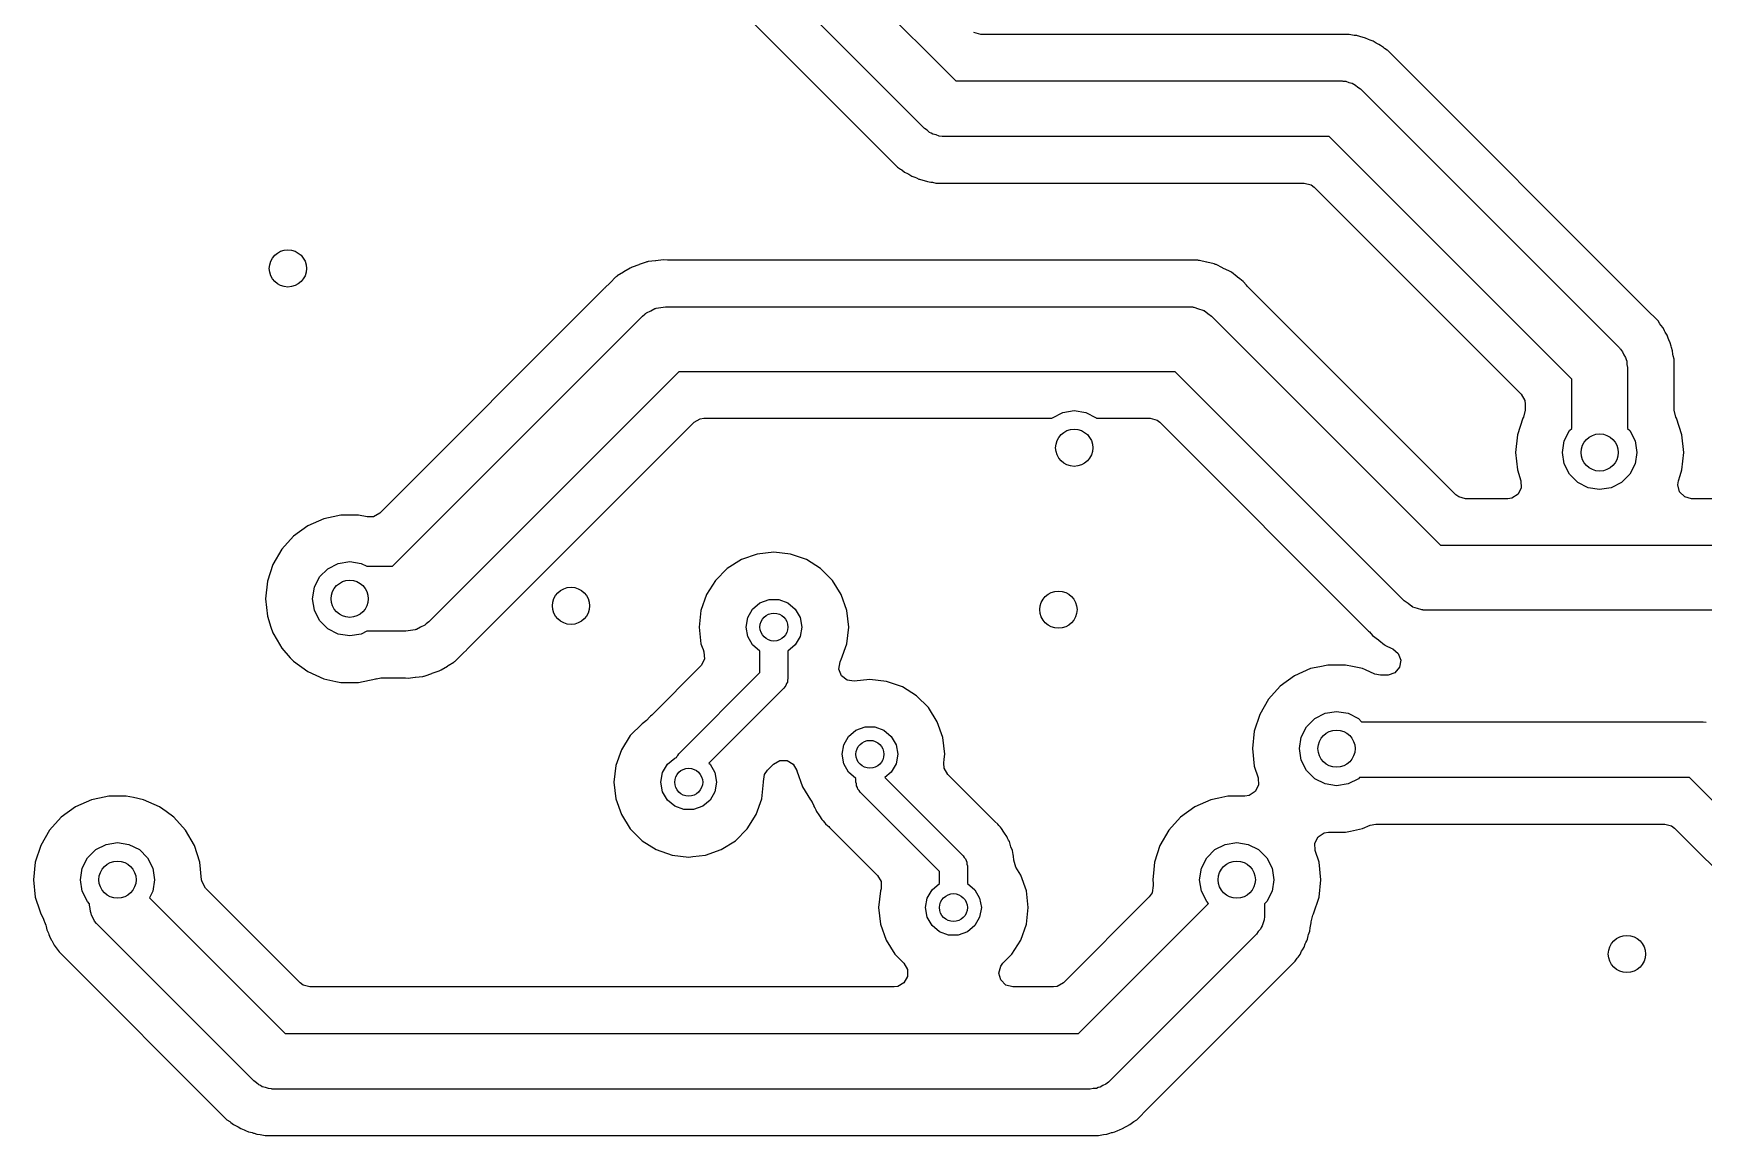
# Model space of a CAD drawing. Extents: x 44 to 146, y -87 to -25.
# Drawn here: x 88.34 to 106.33, y -64.55 to -52.69 of the extents above; entities that cross this region are included whole.
import ezdxf

# ---------------------------------------------------------------- set-up
doc = ezdxf.new("R2010")
doc.units = 0
doc.layers.add('BLACK', color=7, linetype='CONTINUOUS')

msp = doc.modelspace()

# ---------------------------------------------------------------- linework, layer by layer
at = {"layer": 'BLACK', "linetype": 'CONTINUOUS'}
for p, q in [((96.675, -51.600736), (98.274264, -53.2)), ((97.937868, -53.712132), (96.162868, -51.937132)), ((95.777174, -52.259252), (97.520184, -54.002262)), ((98.543296, -52.6995), (98.468796, -52.679538)), ((102.465354, -52.6995), (98.543296, -52.6995)), ((102.510594, -52.6995), (102.465354, -52.6995)), ((102.510601, -52.6995), (102.510594, -52.6995)), ((102.546547, -52.707704), (102.510601, -52.6995)), ((102.56301, -52.710502), (102.546547, -52.707704)), ((102.592415, -52.713816), (102.56301, -52.710502)), ((102.599655, -52.714632), (102.592415, -52.713816)), ((102.612567, -52.71915), (102.599655, -52.714632)), ((102.634454, -52.726808), (102.612567, -52.71915)), ((102.650502, -52.731431), (102.634454, -52.726808)), ((102.686458, -52.739638), (102.650502, -52.731431)), ((102.719684, -52.755639), (102.686458, -52.739638)), ((102.735112, -52.76203), (102.719684, -52.755639)), ((102.769922, -52.774211), (102.735112, -52.76203)), ((102.769925, -52.774213), (102.769922, -52.774211)), ((102.801139, -52.793826), (102.769925, -52.774213)), ((102.81576, -52.801907), (102.801139, -52.793826)), ((102.828834, -52.808203), (102.81576, -52.801907)), ((102.848987, -52.817909), (102.828834, -52.808203)), ((102.848988, -52.81791), (102.848987, -52.817909)), ((102.848992, -52.817912), (102.848988, -52.81791)), ((102.877813, -52.840896), (102.848992, -52.817912)), ((102.891438, -52.850564), (102.877813, -52.840896)), ((102.92055, -52.868857), (102.891438, -52.850564)), ((102.922662, -52.870184), (102.92055, -52.868857)), ((102.954652, -52.902174), (102.922662, -52.870184)), ((105.709059, -55.656582), (102.954652, -52.902174)), ((98.274264, -53.2), (102.4204, -53.2)), ((102.4204, -53.2), (102.430103, -53.200899)), ((102.430103, -53.200899), (102.434255, -53.20032)), ((102.434255, -53.20032), (102.441017, -53.20191)), ((102.441017, -53.20191), (102.475525, -53.205108)), ((102.475525, -53.205108), (102.507841, -53.217627)), ((102.507841, -53.217627), (102.541577, -53.225562)), ((102.541577, -53.225562), (102.558829, -53.23738)), ((102.558829, -53.23738), (102.57833, -53.244935)), ((102.57833, -53.244935), (102.60394, -53.268282)), ((102.60394, -53.268282), (102.632532, -53.287868)), ((102.632532, -53.287868), (105.418932, -56.074268)), ((97.966459, -53.731717), (97.937868, -53.712132)), ((97.99207, -53.755065), (97.966459, -53.731717)), ((98.01157, -53.762619), (97.99207, -53.755065)), ((98.028823, -53.774438), (98.01157, -53.762619)), ((98.062558, -53.782372), (98.028823, -53.774438)), ((98.094875, -53.794892), (98.062558, -53.782372)), ((98.129382, -53.798089), (98.094875, -53.794892)), ((98.136145, -53.79968), (98.129382, -53.798089)), ((98.140296, -53.7991), (98.136145, -53.79968)), ((98.15, -53.8), (98.140296, -53.7991)), ((102.296136, -53.8), (98.15, -53.8)), ((104.9068, -56.410664), (102.296136, -53.8)), ((97.520184, -54.002262), (97.647738, -54.129816)), ((97.647738, -54.129816), (97.678967, -54.149438)), ((97.678967, -54.149438), (97.69257, -54.159089)), ((97.69257, -54.159089), (97.721413, -54.182091)), ((97.721413, -54.182091), (97.721416, -54.182093)), ((97.721416, -54.182093), (97.754627, -54.198086)), ((97.754627, -54.198086), (97.769253, -54.206169)), ((97.769253, -54.206169), (97.800478, -54.225789)), ((97.800478, -54.225789), (97.835284, -54.237969)), ((97.835284, -54.237969), (97.85072, -54.244363)), ((97.85072, -54.244363), (97.877634, -54.257324)), ((97.877634, -54.257324), (97.883939, -54.26036)), ((97.883939, -54.26036), (97.919899, -54.268567)), ((97.919899, -54.268567), (97.935938, -54.273188)), ((97.935938, -54.273188), (97.970745, -54.285368)), ((97.970745, -54.285368), (98.007389, -54.289496)), ((98.007389, -54.289496), (98.023851, -54.292293)), ((98.023851, -54.292293), (98.059806, -54.3005)), ((98.059806, -54.3005), (98.105046, -54.3005)), ((98.105046, -54.3005), (102.027104, -54.3005)), ((102.027104, -54.3005), (102.101604, -54.320462)), ((102.101604, -54.320462), (102.132463, -54.344141)), ((102.132463, -54.344141), (104.362659, -56.574336)), ((94.864001, -55.179943), (94.789187, -55.205152)), ((94.867801, -55.178605), (94.864001, -55.179943)), ((94.941929, -55.151373), (94.867801, -55.178605)), ((94.949772, -55.149423), (94.941929, -55.151373)), ((94.956572, -55.147697), (94.949741, -55.149298)), ((94.949741, -55.149298), (94.949772, -55.149423)), ((94.9566, -55.147823), (94.956572, -55.147697)), ((94.964487, -55.146086), (94.9566, -55.147823)), ((94.96449, -55.146086), (94.964487, -55.146086)), ((94.964492, -55.146085), (94.96449, -55.146086)), ((94.964496, -55.146085), (94.964492, -55.146085)), ((95.043025, -55.137543), (94.964496, -55.146085)), ((95.047025, -55.137053), (95.043025, -55.137543)), ((95.12523, -55.126398), (95.047025, -55.137053)), ((95.172581, -55.130254), (95.12523, -55.126398)), ((95.176923, -55.130608), (95.172581, -55.130254)), ((95.189016, -55.1311), (95.176923, -55.130608)), ((100.686572, -55.1311), (95.189016, -55.1311)), ((100.704104, -55.129433), (100.686572, -55.1311)), ((100.704115, -55.129563), (100.704104, -55.129433)), ((100.712173, -55.128906), (100.704115, -55.129563)), ((100.7911, -55.131045), (100.712173, -55.128906)), ((100.795135, -55.1311), (100.7911, -55.131045)), ((100.874096, -55.1311), (100.795135, -55.1311)), ((100.874097, -55.1311), (100.874096, -55.1311)), ((100.882125, -55.131973), (100.874097, -55.1311)), ((100.882138, -55.131844), (100.882125, -55.131973)), ((100.889112, -55.132698), (100.882138, -55.131844)), ((100.889095, -55.132826), (100.889112, -55.132698)), ((100.897099, -55.133916), (100.889095, -55.132826)), ((100.973743, -55.152977), (100.897099, -55.133916)), ((100.977671, -55.153897), (100.973743, -55.152977)), ((101.054763, -55.170866), (100.977671, -55.153897)), ((101.062418, -55.173446), (101.054763, -55.170866)), ((101.062459, -55.173323), (101.062418, -55.173446)), ((101.069086, -55.175656), (101.062459, -55.173323)), ((101.069041, -55.175779), (101.069086, -55.175656)), ((101.076621, -55.178563), (101.069041, -55.175779)), ((101.147378, -55.213654), (101.076621, -55.178563)), ((94.553672, -55.37346), (94.496355, -55.427754)), ((94.55656, -55.370649), (94.553672, -55.37346)), ((94.612413, -55.314797), (94.55656, -55.370649)), ((94.618705, -55.30974), (94.612413, -55.314797)), ((94.624153, -55.305318), (94.618625, -55.30964)), ((94.618625, -55.30964), (94.618705, -55.30974)), ((94.624231, -55.30542), (94.624153, -55.305318)), ((94.630662, -55.300531), (94.624231, -55.30542)), ((94.698321, -55.259821), (94.630662, -55.300531)), ((94.701748, -55.257695), (94.698321, -55.259821)), ((94.768281, -55.215168), (94.701748, -55.257695)), ((94.775522, -55.211577), (94.768281, -55.215168)), ((94.781798, -55.208428), (94.775465, -55.211463)), ((94.775465, -55.211463), (94.775522, -55.211577)), ((94.781853, -55.208546), (94.781798, -55.208428)), ((94.789187, -55.205152), (94.781853, -55.208546)), ((101.151014, -55.215396), (101.147378, -55.213654)), ((101.22266, -55.248543), (101.151014, -55.215396)), ((101.229585, -55.25271), (101.22266, -55.248543)), ((101.229652, -55.252598), (101.229585, -55.25271)), ((101.235613, -55.256295), (101.229652, -55.252598)), ((101.235544, -55.256405), (101.235613, -55.256295)), ((101.24235, -55.260755), (101.235544, -55.256405)), ((101.242353, -55.260757), (101.24235, -55.260755)), ((101.242354, -55.260758), (101.242353, -55.260757)), ((101.303976, -55.310291), (101.242354, -55.260758)), ((101.307074, -55.312712), (101.303976, -55.310291)), ((101.331846, -55.331544), (101.307074, -55.312712)), ((101.369932, -55.360495), (101.331846, -55.331544)), ((101.369934, -55.360498), (101.369932, -55.360495)), ((101.369937, -55.3605), (101.369934, -55.360498)), ((101.403519, -55.400036), (101.369937, -55.3605)), ((94.479815, -55.447394), (92.072947, -57.854262)), ((94.491033, -55.43382), (94.479815, -55.447394)), ((94.491132, -55.433904), (94.491033, -55.43382)), ((94.496355, -55.427754), (94.491132, -55.433904)), ((101.411711, -55.408922), (101.403519, -55.400036)), ((102.538781, -56.535993), (101.411711, -55.408922)), ((92.209426, -58.4256), (94.900913, -55.734112)), ((94.900913, -55.734112), (94.928518, -55.710732)), ((94.928518, -55.710732), (94.933426, -55.705401)), ((94.933426, -55.705401), (94.937268, -55.703321)), ((94.937268, -55.703321), (94.945024, -55.696753)), ((94.945024, -55.696753), (94.990364, -55.674587)), ((94.990364, -55.674587), (95.034755, -55.650564)), ((95.034755, -55.650564), (95.041965, -55.64936)), ((95.041965, -55.64936), (95.048533, -55.64615)), ((95.048533, -55.64615), (95.098621, -55.639906)), ((95.098621, -55.639906), (95.1484, -55.6316)), ((95.1484, -55.6316), (100.7816, -55.6316)), ((100.7816, -55.6316), (100.81765, -55.634587)), ((100.81765, -55.634587), (100.824893, -55.634288)), ((100.824893, -55.634288), (100.82908, -55.635534)), ((100.82908, -55.635534), (100.839208, -55.636374)), ((100.839208, -55.636374), (100.886939, -55.65276)), ((100.886939, -55.65276), (100.935319, -55.667163)), ((100.935319, -55.667163), (100.941267, -55.67141)), ((100.941267, -55.67141), (100.948182, -55.673784)), ((100.948182, -55.673784), (100.98802, -55.704791)), ((100.98802, -55.704791), (101.029087, -55.734113)), ((101.029087, -55.734113), (103.494974, -58.2)), ((105.709062, -55.656584), (105.709059, -55.656582)), ((105.836616, -55.784138), (105.709062, -55.656584)), ((105.856234, -55.81536), (105.836616, -55.784138)), ((105.865903, -55.828987), (105.856234, -55.81536)), ((105.888893, -55.857815), (105.865903, -55.828987)), ((105.904888, -55.89103), (105.888893, -55.857815)), ((105.912971, -55.905656), (105.904888, -55.89103)), ((105.932589, -55.936878), (105.912971, -55.905656)), ((105.418932, -56.074268), (105.425156, -56.081764)), ((105.425156, -56.081764), (105.428503, -56.084291)), ((105.428503, -56.084291), (105.43216, -56.090197)), ((105.43216, -56.090197), (105.4543, -56.116859)), ((105.944768, -55.971685), (105.932589, -55.936878)), ((105.951159, -55.98711), (105.944768, -55.971685)), ((105.967158, -56.020333), (105.951159, -55.98711)), ((105.96716, -56.020339), (105.967157, -56.020333)), ((105.967157, -56.020333), (105.967158, -56.020333)), ((105.975367, -56.056299), (105.96716, -56.020339)), ((105.979988, -56.072336), (105.975367, -56.056299)), ((105.992168, -56.107145), (105.979988, -56.072336)), ((105.4543, -56.116859), (105.468299, -56.148565)), ((105.468299, -56.148565), (105.486542, -56.178028)), ((105.486542, -56.178028), (105.490384, -56.198582)), ((105.490384, -56.198582), (105.498832, -56.217715)), ((105.498832, -56.217715), (105.500432, -56.252335)), ((105.500432, -56.252335), (105.5068, -56.2864)), ((105.996296, -56.143785), (105.992168, -56.107145)), ((105.999093, -56.160251), (105.996296, -56.143785)), ((106.0073, -56.196206), (105.999093, -56.160251)), ((106.0073, -56.196209), (106.0073, -56.196206)), ((106.0073, -56.746382), (106.0073, -56.196209)), ((95.293375, -56.3316), (92.601887, -59.023087)), ((100.636626, -56.3316), (95.293375, -56.3316)), ((103.102513, -58.797487), (100.636626, -56.3316)), ((104.9068, -56.942079), (104.9068, -56.410664)), ((105.5068, -56.2864), (105.5068, -56.942079)), ((103.658647, -57.655859), (102.538781, -56.535993)), ((104.362659, -56.574336), (104.401223, -56.641131)), ((99.314886, -56.826393), (99.426393, -56.769577)), ((99.426393, -56.769577), (99.55, -56.75)), ((99.55, -56.75), (99.673607, -56.769577)), ((99.673607, -56.769577), (99.785114, -56.826393)), ((104.4063, -56.746382), (104.386339, -56.820879)), ((104.401223, -56.641131), (104.4063, -56.679695)), ((104.4063, -56.679695), (104.4063, -56.746382)), ((106.027261, -56.820879), (106.0073, -56.746382)), ((93.022987, -59.309799), (95.457047, -56.875741)), ((95.457047, -56.875741), (95.523842, -56.837177)), ((95.523842, -56.837177), (95.562406, -56.8321)), ((95.562406, -56.8321), (99.309179, -56.8321)), ((99.309179, -56.8321), (99.314886, -56.826393)), ((99.785114, -56.826393), (99.790821, -56.8321)), ((99.790821, -56.8321), (100.367593, -56.8321)), ((100.367593, -56.8321), (100.442093, -56.852062)), ((100.442093, -56.852062), (100.472952, -56.875741)), ((100.472952, -56.875741), (102.719882, -59.122671)), ((104.379619, -56.832521), (104.321125, -57.012545)), ((104.379625, -56.832507), (104.379619, -56.832521)), ((104.386339, -56.820879), (104.379625, -56.832507)), ((104.826377, -57.077193), (104.883193, -56.965686)), ((104.883193, -56.965686), (104.9068, -56.942079)), ((105.5068, -56.942079), (105.530407, -56.965686)), ((105.530407, -56.965686), (105.587223, -57.077193)), ((106.027476, -56.821252), (106.027261, -56.820879)), ((106.033979, -56.832516), (106.027476, -56.821252)), ((106.092474, -57.012544), (106.033979, -56.832516)), ((104.321125, -57.012545), (104.30134, -57.2008)), ((104.8068, -57.2008), (104.826377, -57.077193)), ((105.587223, -57.077193), (105.6068, -57.2008)), ((106.11226, -57.2008), (106.092474, -57.012544)), ((104.30134, -57.2008), (104.321125, -57.389054)), ((104.826377, -57.324407), (104.8068, -57.2008)), ((104.883193, -57.435914), (104.826377, -57.324407)), ((105.587223, -57.324407), (105.530407, -57.435914)), ((105.6068, -57.2008), (105.587223, -57.324407)), ((106.092474, -57.389056), (106.11226, -57.2008)), ((104.321125, -57.389054), (104.358622, -57.504456)), ((104.358622, -57.504456), (104.362659, -57.581479)), ((104.971686, -57.524407), (104.883193, -57.435914)), ((105.083193, -57.581223), (104.971686, -57.524407)), ((105.441914, -57.524407), (105.330407, -57.581223)), ((105.530407, -57.435914), (105.441914, -57.524407)), ((106.047685, -57.5505), (106.054978, -57.504456)), ((106.054978, -57.504456), (106.073463, -57.447565)), ((106.073463, -57.447565), (106.092474, -57.389056)), ((103.689506, -57.679538), (103.658647, -57.655859)), ((103.764006, -57.6995), (103.689506, -57.679538)), ((104.216915, -57.6995), (103.764006, -57.6995)), ((104.262959, -57.692207), (104.216915, -57.6995)), ((104.327644, -57.6502), (104.262959, -57.692207)), ((104.362659, -57.581479), (104.327644, -57.6502)), ((105.2068, -57.6008), (105.083193, -57.581223)), ((105.330407, -57.581223), (105.2068, -57.6008)), ((106.067647, -57.625), (106.047685, -57.5505)), ((106.122185, -57.679538), (106.067647, -57.625)), ((106.196685, -57.6995), (106.122185, -57.679538)), ((106.485993, -57.6995), (106.196685, -57.6995)), ((91.571959, -57.892826), (91.470197, -57.914456)), ((91.655352, -57.8751), (91.571959, -57.892826)), ((91.655354, -57.8751), (91.655352, -57.8751)), ((91.844646, -57.8751), (91.655354, -57.8751)), ((91.844647, -57.8751), (91.844646, -57.8751)), ((91.936609, -57.894647), (91.844647, -57.8751)), ((92.006152, -57.892826), (91.936609, -57.894647)), ((92.072947, -57.854262), (92.006152, -57.892826)), ((91.297272, -57.991447), (91.144127, -58.102713)), ((91.470194, -57.914457), (91.297272, -57.991447)), ((91.470195, -57.914456), (91.470194, -57.914457)), ((91.470197, -57.914456), (91.470195, -57.914456)), ((91.017469, -58.243379), (90.922822, -58.407314)), ((91.144127, -58.102713), (91.017469, -58.243379)), ((103.494974, -58.2), (106.716685, -58.2)), ((90.922819, -58.407321), (90.864325, -58.587345)), ((90.922822, -58.407314), (90.922819, -58.407321)), ((91.514886, -58.451993), (91.626393, -58.395177)), ((91.626393, -58.395177), (91.75, -58.3756)), ((91.75, -58.3756), (91.873607, -58.395177)), ((91.873607, -58.395177), (91.933315, -58.4256)), ((91.933315, -58.4256), (92.209426, -58.4256)), ((95.967277, -58.354611), (95.814538, -58.450584)), ((96.137547, -58.295031), (95.967277, -58.354611)), ((96.316799, -58.274835), (96.137547, -58.295031)), ((96.316801, -58.274835), (96.316799, -58.274835)), ((96.496053, -58.295031), (96.316801, -58.274835)), ((96.496054, -58.295031), (96.496053, -58.295031)), ((96.496055, -58.295032), (96.496054, -58.295031)), ((96.666322, -58.354611), (96.496055, -58.295032)), ((96.819062, -58.450584), (96.666322, -58.354611)), ((90.864325, -58.587345), (90.84454, -58.7756)), ((91.369577, -58.651993), (91.426393, -58.540486)), ((91.426393, -58.540486), (91.514886, -58.451993)), ((95.686984, -58.578138), (95.591011, -58.730877)), ((95.814538, -58.450584), (95.686984, -58.578138)), ((96.946616, -58.578138), (96.819062, -58.450584)), ((97.042589, -58.730878), (96.946616, -58.578138)), ((90.84454, -58.7756), (90.864325, -58.963854)), ((91.35, -58.7756), (91.369577, -58.651993)), ((91.369577, -58.899207), (91.35, -58.7756)), ((95.591011, -58.730877), (95.531431, -58.901147)), ((96.1668, -58.820592), (96.264706, -58.784958)), ((96.264706, -58.784958), (96.368894, -58.784958)), ((96.368894, -58.784958), (96.4668, -58.820592)), ((97.102168, -58.901145), (97.042589, -58.730878)), ((103.143579, -58.826808), (103.102513, -58.797487)), ((90.864325, -58.963854), (90.902193, -59.080398)), ((91.426393, -59.010714), (91.369577, -58.899207)), ((95.531431, -58.901147), (95.511235, -59.080398)), ((96.0168, -59.0804), (96.034892, -58.977794)), ((96.034892, -58.977794), (96.086987, -58.887564)), ((96.086987, -58.887564), (96.1668, -58.820592)), ((96.4668, -58.820592), (96.546613, -58.887564)), ((96.546613, -58.887564), (96.598708, -58.977794)), ((96.598708, -58.977794), (96.6168, -59.0804)), ((97.122365, -59.0804), (97.102168, -58.901145)), ((103.183418, -58.857816), (103.143579, -58.826808)), ((103.190332, -58.860189), (103.183418, -58.857816)), ((103.196281, -58.864437), (103.190332, -58.860189)), ((103.24466, -58.878839), (103.196281, -58.864437)), ((103.292392, -58.895226), (103.24466, -58.878839)), ((103.302519, -58.896065), (103.292392, -58.895226)), ((103.306707, -58.897312), (103.302519, -58.896065)), ((103.313949, -58.897012), (103.306707, -58.897312)), ((103.35, -58.9), (103.313949, -58.897012)), ((106.716685, -58.9), (103.35, -58.9)), ((90.902193, -59.080398), (90.922821, -59.143884)), ((90.922821, -59.143884), (90.967556, -59.221367)), ((91.514886, -59.099207), (91.426393, -59.010714)), ((91.626393, -59.156023), (91.514886, -59.099207)), ((91.75, -59.1756), (91.626393, -59.156023)), ((91.873607, -59.156023), (91.75, -59.1756)), ((91.933315, -59.1256), (91.873607, -59.156023)), ((92.3544, -59.1256), (91.933315, -59.1256)), ((92.404177, -59.117293), (92.3544, -59.1256)), ((92.454268, -59.11105), (92.404177, -59.117293)), ((92.460836, -59.107838), (92.454268, -59.11105)), ((92.468045, -59.106636), (92.460836, -59.107838)), ((92.512426, -59.082617), (92.468045, -59.106636)), ((92.557777, -59.060447), (92.512426, -59.082617)), ((92.565533, -59.053877), (92.557777, -59.060447)), ((92.569374, -59.051799), (92.565533, -59.053877)), ((92.574281, -59.046468), (92.569374, -59.051799)), ((92.601887, -59.023087), (92.574281, -59.046468)), ((95.511235, -59.080398), (95.511235, -59.080401)), ((95.511235, -59.080401), (95.531431, -59.259653)), ((96.034892, -59.183006), (96.0168, -59.0804)), ((96.6168, -59.0804), (96.598708, -59.183006)), ((97.102168, -59.259655), (97.122365, -59.0804)), ((102.719882, -59.122671), (102.728085, -59.131569)), ((102.728085, -59.131569), (102.761662, -59.171099)), ((90.967556, -59.221367), (91.017469, -59.30782)), ((91.017469, -59.30782), (91.110502, -59.411142)), ((92.976692, -59.357628), (93.006441, -59.329449)), ((93.006441, -59.329449), (93.006447, -59.329439)), ((93.006447, -59.329439), (93.011672, -59.323289)), ((93.011672, -59.323289), (93.011772, -59.323374)), ((93.011772, -59.323374), (93.022987, -59.309799)), ((95.531431, -59.259653), (95.531432, -59.259657)), ((95.531432, -59.259657), (95.54457, -59.297202)), ((95.54457, -59.297202), (95.553698, -59.323289)), ((95.553698, -59.323289), (95.562453, -59.348307)), ((96.086987, -59.273236), (96.034892, -59.183006)), ((96.1668, -59.340208), (96.086987, -59.273236)), ((96.546613, -59.273236), (96.4668, -59.340208)), ((96.598708, -59.183006), (96.546613, -59.273236)), ((97.042589, -59.429922), (97.102168, -59.259655)), ((102.761662, -59.171099), (102.824518, -59.218881)), ((102.824518, -59.218881), (102.827648, -59.221328)), ((102.827648, -59.221328), (102.889246, -59.270842)), ((102.889246, -59.270842), (102.88925, -59.270844)), ((102.88925, -59.270844), (102.896058, -59.275196)), ((102.896058, -59.275196), (102.895988, -59.275304)), ((102.895988, -59.275304), (102.90195, -59.279002)), ((102.90195, -59.279002), (102.902017, -59.278891)), ((102.902017, -59.278891), (102.908933, -59.283052)), ((102.908933, -59.283052), (102.908936, -59.283054)), ((102.908936, -59.283054), (102.962467, -59.30782)), ((102.962467, -59.30782), (102.978572, -59.315271)), ((102.978572, -59.315271), (103.037805, -59.36467)), ((91.110502, -59.411142), (91.144129, -59.448488)), ((91.144129, -59.448488), (91.29727, -59.559751)), ((92.734516, -59.542032), (92.801064, -59.499494)), ((92.801064, -59.499494), (92.804478, -59.497377)), ((92.804478, -59.497377), (92.808913, -59.494709)), ((92.808913, -59.494709), (92.872136, -59.45667)), ((92.872136, -59.45667), (92.87214, -59.456665)), ((92.87214, -59.456665), (92.878568, -59.45178)), ((92.878568, -59.45178), (92.878648, -59.451885)), ((92.878648, -59.451885), (92.884171, -59.447567)), ((92.884089, -59.447465), (92.890383, -59.442405)), ((92.884171, -59.447567), (92.884089, -59.447465)), ((92.890383, -59.442405), (92.890386, -59.442401)), ((92.890386, -59.442401), (92.890389, -59.4424)), ((92.890389, -59.4424), (92.946253, -59.386535)), ((92.946253, -59.386535), (92.94911, -59.383755)), ((92.94911, -59.383755), (92.976692, -59.357628)), ((95.527174, -59.502878), (95.002434, -60.027618)), ((95.534753, -59.494709), (95.527174, -59.502878)), ((95.568217, -59.425219), (95.534753, -59.494709)), ((95.562453, -59.348307), (95.568217, -59.425219)), ((96.1668, -59.571068), (96.1668, -59.340208)), ((96.4668, -59.340208), (96.4668, -59.6332)), ((97.01682, -59.532031), (97.028315, -59.455764)), ((97.028315, -59.455764), (97.038722, -59.436075)), ((97.038722, -59.436075), (97.042589, -59.429922)), ((102.194954, -59.506601), (102.094246, -59.528007)), ((102.279401, -59.488651), (102.194954, -59.506601)), ((102.279403, -59.488651), (102.279401, -59.488651)), ((102.468695, -59.488651), (102.279403, -59.488651)), ((102.468697, -59.488651), (102.468695, -59.488651)), ((102.547409, -59.505382), (102.468697, -59.488651)), ((102.653852, -59.528007), (102.547409, -59.505382)), ((103.051238, -59.513063), (103.001839, -59.572296)), ((103.037805, -59.36467), (103.064402, -59.437067)), ((103.064402, -59.437067), (103.051238, -59.513063)), ((91.29727, -59.559751), (91.470197, -59.636744)), ((91.470197, -59.636744), (91.601401, -59.664632)), ((91.601401, -59.664632), (91.655352, -59.6761)), ((91.655352, -59.6761), (91.655354, -59.6761)), ((91.655354, -59.6761), (91.844648, -59.6761)), ((91.844648, -59.6761), (92.0298, -59.636745)), ((92.0298, -59.636745), (92.03723, -59.634331)), ((92.03723, -59.634331), (92.037839, -59.636205)), ((92.037839, -59.636205), (92.085382, -59.6261)), ((92.085382, -59.6261), (92.313784, -59.6261)), ((92.313784, -59.6261), (92.325876, -59.626591)), ((92.325876, -59.626591), (92.349636, -59.628526)), ((92.349636, -59.628526), (92.377566, -59.630801)), ((92.377566, -59.630801), (92.377566, -59.6308)), ((92.377566, -59.6308), (92.377567, -59.630801)), ((92.377567, -59.630801), (92.455809, -59.62014)), ((92.455809, -59.62014), (92.459781, -59.619653)), ((92.459781, -59.619653), (92.53831, -59.611114)), ((92.53831, -59.611114), (92.538314, -59.611112)), ((92.538314, -59.611112), (92.546205, -59.609376)), ((92.546205, -59.609376), (92.546233, -59.609504)), ((92.546233, -59.609504), (92.553058, -59.607904)), ((92.553027, -59.607777), (92.560864, -59.605828)), ((92.553058, -59.607904), (92.553027, -59.607777)), ((92.560864, -59.605828), (92.560865, -59.605827)), ((92.560865, -59.605827), (92.560868, -59.605827)), ((92.560868, -59.605827), (92.635031, -59.57858)), ((92.635031, -59.57858), (92.638742, -59.577273)), ((92.638742, -59.577273), (92.713621, -59.552044)), ((92.713621, -59.552044), (92.713625, -59.552041)), ((92.713625, -59.552041), (92.713629, -59.55204)), ((92.713629, -59.55204), (92.720958, -59.54865)), ((92.720958, -59.54865), (92.721013, -59.548769)), ((92.721013, -59.548769), (92.727337, -59.545739)), ((92.727279, -59.545621), (92.734508, -59.542034)), ((92.727337, -59.545739), (92.727279, -59.545621)), ((92.734508, -59.542034), (92.734516, -59.542032)), ((95.293934, -60.443934), (96.1668, -59.571068)), ((96.451815, -59.689125), (96.446704, -59.7082)), ((96.461689, -59.672023), (96.451815, -59.689125)), ((96.4668, -59.6332), (96.461689, -59.652274)), ((96.461689, -59.652274), (96.461689, -59.672023)), ((97.044998, -59.603828), (97.01682, -59.532031)), ((97.105298, -59.651917), (97.044998, -59.603828)), ((97.181565, -59.663412), (97.105298, -59.651917)), ((97.349998, -59.644435), (97.181565, -59.663412)), ((97.350001, -59.644435), (97.349998, -59.644435)), ((97.529253, -59.664631), (97.350001, -59.644435)), ((97.529254, -59.664631), (97.529253, -59.664631)), ((97.529255, -59.664632), (97.529254, -59.664631)), ((97.699522, -59.724211), (97.529255, -59.664632)), ((101.921321, -59.604998), (101.768176, -59.716264)), ((102.094243, -59.528008), (101.921321, -59.604998)), ((102.094244, -59.528007), (102.094243, -59.528008)), ((102.094246, -59.528007), (102.094244, -59.528007)), ((102.685352, -59.542032), (102.653852, -59.528007)), ((102.785493, -59.586618), (102.685352, -59.542032)), ((102.846097, -59.5995), (102.785493, -59.586618)), ((102.916009, -59.5995), (102.846097, -59.5995)), ((102.929442, -59.598893), (102.916009, -59.5995)), ((103.001839, -59.572296), (102.929442, -59.598893)), ((96.422866, -59.739266), (95.616303, -60.545828)), ((96.432739, -59.722164), (96.422866, -59.739266)), ((96.446704, -59.7082), (96.432739, -59.722164)), ((97.852262, -59.820184), (97.699522, -59.724211)), ((97.979816, -59.947738), (97.852262, -59.820184)), ((101.641518, -59.85693), (101.546871, -60.020865)), ((101.768176, -59.716264), (101.641518, -59.85693)), ((94.982058, -60.044799), (94.943856, -60.085479)), ((94.989282, -60.038823), (94.982058, -60.044799)), ((95.002434, -60.027618), (94.98895, -60.038422)), ((94.98895, -60.038422), (94.989282, -60.038823)), ((98.075789, -60.100478), (97.979816, -59.947738)), ((101.546868, -60.020872), (101.488374, -60.200896)), ((101.546871, -60.020865), (101.546868, -60.020872)), ((102.138935, -60.065544), (102.250442, -60.008728)), ((102.250442, -60.008728), (102.374049, -59.989151)), ((102.374049, -59.989151), (102.497656, -60.008728)), ((102.497656, -60.008728), (102.609163, -60.065544)), ((94.897738, -60.120184), (94.770184, -60.247737)), ((94.897746, -60.120178), (94.897738, -60.120184)), ((94.914522, -60.109636), (94.897746, -60.120178)), ((94.943856, -60.085479), (94.914522, -60.109636)), ((97.120187, -60.257164), (97.2, -60.190192)), ((97.2, -60.190192), (97.297906, -60.154558)), ((97.297906, -60.154558), (97.402094, -60.154558)), ((97.402094, -60.154558), (97.5, -60.190192)), ((97.5, -60.190192), (97.579813, -60.257164)), ((98.135368, -60.270745), (98.075789, -60.100478)), ((101.488374, -60.200896), (101.468589, -60.389151)), ((101.993626, -60.265544), (102.050442, -60.154037)), ((102.050442, -60.154037), (102.138935, -60.065544)), ((102.609163, -60.065544), (102.643619, -60.1)), ((102.643619, -60.1), (106.3, -60.1)), ((106.3, -60.1), (106.309703, -60.100899)), ((106.309703, -60.100899), (106.313855, -60.10032)), ((106.313855, -60.10032), (106.320617, -60.10191)), ((106.320617, -60.10191), (106.355125, -60.105108)), ((94.674211, -60.400477), (94.614631, -60.570747)), ((94.770184, -60.247738), (94.674211, -60.400477)), ((94.770184, -60.247737), (94.770184, -60.247738)), ((97.05, -60.45), (97.068092, -60.347394)), ((97.068092, -60.347394), (97.120187, -60.257164)), ((97.579813, -60.257164), (97.631908, -60.347394)), ((97.631908, -60.347394), (97.65, -60.45)), ((98.155565, -60.45), (98.135368, -60.270745)), ((101.468589, -60.389151), (101.488374, -60.577405)), ((101.974049, -60.389151), (101.993626, -60.265544)), ((101.993626, -60.512758), (101.974049, -60.389151)), ((94.614631, -60.570747), (94.594435, -60.749998)), ((95.118092, -60.647394), (95.170187, -60.557164)), ((95.170187, -60.557164), (95.25, -60.490192)), ((95.25, -60.490192), (95.267757, -60.483729)), ((95.267757, -60.483729), (95.270096, -60.475)), ((95.270096, -60.475), (95.28406, -60.461035)), ((95.28406, -60.461035), (95.293934, -60.443934)), ((95.616303, -60.545828), (95.629813, -60.557164)), ((95.629813, -60.557164), (95.681908, -60.647394)), ((96.247629, -60.622315), (96.313803, -60.556141)), ((96.313803, -60.556141), (96.380596, -60.517579)), ((96.380596, -60.517579), (96.457724, -60.517579)), ((96.457724, -60.517579), (96.524519, -60.556143)), ((96.524519, -60.556143), (96.563083, -60.622938)), ((97.068092, -60.552606), (97.05, -60.45)), ((97.120187, -60.642836), (97.068092, -60.552606)), ((97.631908, -60.552606), (97.579813, -60.642836)), ((97.65, -60.45), (97.631908, -60.552606)), ((98.144802, -60.545517), (98.149661, -60.5024)), ((98.148942, -60.600765), (98.144802, -60.545517)), ((98.149661, -60.5024), (98.155565, -60.45)), ((101.488374, -60.577405), (101.529656, -60.704456)), ((102.050442, -60.624265), (101.993626, -60.512758)), ((94.594435, -60.749998), (94.594435, -60.750001)), ((94.594435, -60.750001), (94.614631, -60.929252)), ((95.1, -60.75), (95.118092, -60.647394)), ((95.118092, -60.852606), (95.1, -60.75)), ((95.681908, -60.647394), (95.7, -60.75)), ((95.7, -60.75), (95.681908, -60.852606)), ((96.185368, -60.929255), (96.205565, -60.75)), ((96.204929, -60.744359), (96.21642, -60.668095)), ((96.205565, -60.75), (96.204929, -60.744359)), ((96.21642, -60.668095), (96.247629, -60.622315)), ((96.563083, -60.622938), (96.564422, -60.628335)), ((96.564422, -60.628335), (96.564631, -60.62925)), ((96.564631, -60.62925), (96.564632, -60.629255)), ((96.564632, -60.629255), (96.624211, -60.799522)), ((97.2, -60.709808), (97.120187, -60.642836)), ((97.2, -60.75), (97.2, -60.709808)), ((97.205111, -60.769074), (97.2, -60.75)), ((97.205111, -60.788823), (97.205111, -60.769074)), ((97.579813, -60.642836), (97.511929, -60.699797)), ((97.511929, -60.699797), (98.356066, -61.543934)), ((98.187506, -60.66756), (98.148942, -60.600765)), ((98.683317, -61.163371), (98.187506, -60.66756)), ((101.529656, -60.704456), (101.533693, -60.781479)), ((102.138935, -60.712758), (102.050442, -60.624265)), ((102.250442, -60.769574), (102.138935, -60.712758)), ((102.374049, -60.789151), (102.250442, -60.769574)), ((102.497656, -60.769574), (102.374049, -60.789151)), ((102.609163, -60.712758), (102.497656, -60.769574)), ((102.621921, -60.7), (102.609163, -60.712758)), ((106.175736, -60.7), (102.621921, -60.7)), ((108.2, -62.724264), (106.175736, -60.7)), ((88.970194, -60.938857), (88.797272, -61.015847)), ((88.970195, -60.938856), (88.970194, -60.938857)), ((88.970197, -60.938856), (88.970195, -60.938856)), ((89.055392, -60.920747), (88.970197, -60.938856)), ((89.155352, -60.8995), (89.055392, -60.920747)), ((89.155354, -60.8995), (89.155352, -60.8995)), ((89.344646, -60.8995), (89.155354, -60.8995)), ((89.344648, -60.8995), (89.344646, -60.8995)), ((89.42336, -60.916231), (89.344648, -60.8995)), ((89.529803, -60.938856), (89.42336, -60.916231)), ((89.529805, -60.938857), (89.529803, -60.938856)), ((89.702727, -61.015847), (89.529805, -60.938857)), ((94.614631, -60.929252), (94.614631, -60.929254)), ((94.614631, -60.929254), (94.614632, -60.929255)), ((94.614632, -60.929255), (94.674211, -61.099522)), ((95.170187, -60.942836), (95.118092, -60.852606)), ((95.25, -61.009808), (95.170187, -60.942836)), ((95.629813, -60.942836), (95.55, -61.009808)), ((95.681908, -60.852606), (95.629813, -60.942836)), ((96.125789, -61.099522), (96.185368, -60.929255)), ((96.624211, -60.799522), (96.71176, -60.938856)), ((96.71176, -60.938856), (96.724636, -60.959347)), ((97.214984, -60.805925), (97.205111, -60.788823)), ((97.220096, -60.825), (97.214984, -60.805925)), ((97.23406, -60.838964), (97.220096, -60.825)), ((97.243934, -60.856066), (97.23406, -60.838964)), ((98.1, -61.712132), (97.243934, -60.856066)), ((101.020194, -60.938857), (100.847272, -61.015847)), ((101.020195, -60.938856), (101.020194, -60.938857)), ((101.020197, -60.938856), (101.020195, -60.938856)), ((101.105392, -60.920747), (101.020197, -60.938856)), ((101.205352, -60.8995), (101.105392, -60.920747)), ((101.387949, -60.8995), (101.205352, -60.8995)), ((101.433993, -60.892207), (101.387949, -60.8995)), ((101.498678, -60.8502), (101.433993, -60.892207)), ((101.533693, -60.781479), (101.498678, -60.8502)), ((88.644127, -61.127113), (88.517469, -61.267779)), ((88.797272, -61.015847), (88.644127, -61.127113)), ((89.702729, -61.015848), (89.702727, -61.015847)), ((89.70273, -61.015849), (89.702729, -61.015848)), ((89.772446, -61.066501), (89.70273, -61.015849)), ((89.855872, -61.127113), (89.772446, -61.066501)), ((89.98253, -61.267779), (89.855872, -61.127113)), ((94.674211, -61.099522), (94.770184, -61.252262)), ((95.347906, -61.045442), (95.25, -61.009808)), ((95.452094, -61.045442), (95.347906, -61.045442)), ((95.55, -61.009808), (95.452094, -61.045442)), ((96.029816, -61.252262), (96.125789, -61.099522)), ((96.724636, -60.959347), (96.723839, -60.959847)), ((96.723839, -60.959847), (96.745994, -61.002613)), ((96.745994, -61.002613), (96.748254, -61.010394)), ((96.748254, -61.010394), (96.748257, -61.0104)), ((96.748257, -61.0104), (96.758058, -61.026973)), ((96.758058, -61.026973), (96.768341, -61.047964)), ((96.768341, -61.047964), (96.775429, -61.065867)), ((96.775429, -61.065867), (96.775432, -61.065872)), ((96.775432, -61.065872), (96.801569, -61.101846)), ((96.801569, -61.101846), (96.809274, -61.113576)), ((96.809274, -61.113576), (96.831917, -61.151862)), ((100.694127, -61.127113), (100.567469, -61.267779)), ((100.847272, -61.015847), (100.694127, -61.127113)), ((88.517469, -61.267779), (88.422822, -61.431714)), ((89.982532, -61.267783), (89.98253, -61.267779)), ((89.982533, -61.267784), (89.982532, -61.267783)), ((90.077179, -61.431716), (89.982533, -61.267784)), ((94.770184, -61.252262), (94.897738, -61.379816)), ((95.902262, -61.379816), (96.029816, -61.252262)), ((96.831917, -61.151862), (96.831921, -61.151867)), ((96.831921, -61.151867), (96.845533, -61.165479)), ((96.845533, -61.165479), (96.860717, -61.183258)), ((96.860717, -61.183258), (96.872032, -61.198832)), ((96.872032, -61.198832), (96.872034, -61.198834)), ((96.872034, -61.198834), (96.872036, -61.198835)), ((96.872036, -61.198835), (96.872037, -61.198837)), ((96.872037, -61.198837), (96.898177, -61.220462)), ((96.898177, -61.220462), (96.906304, -61.227185)), ((96.906304, -61.227185), (96.916686, -61.236632)), ((96.916686, -61.236632), (97.433727, -61.753673)), ((98.693689, -61.172809), (98.683317, -61.163371)), ((98.727963, -61.201163), (98.693689, -61.172809)), ((98.727964, -61.201165), (98.727963, -61.201163)), ((98.739278, -61.216737), (98.727964, -61.201165)), ((98.75446, -61.234514), (98.739278, -61.216737)), ((98.768081, -61.248135), (98.75446, -61.234514)), ((98.768083, -61.248139), (98.768081, -61.248135)), ((98.768085, -61.248141), (98.768083, -61.248139)), ((98.790717, -61.28641), (98.768085, -61.248141)), ((98.798423, -61.298141), (98.790717, -61.28641)), ((98.824565, -61.334124), (98.798423, -61.298141)), ((100.567469, -61.267779), (100.472822, -61.431714)), ((102.175371, -61.338951), (102.240056, -61.296944)), ((102.240056, -61.296944), (102.2861, -61.289651)), ((102.2861, -61.289651), (102.468697, -61.289651)), ((102.468697, -61.289651), (102.523928, -61.27791)), ((102.523928, -61.27791), (102.653852, -61.250295)), ((102.653852, -61.250295), (102.736759, -61.213381)), ((102.736759, -61.213381), (102.797363, -61.2005)), ((102.797363, -61.2005), (105.906704, -61.2005)), ((105.906704, -61.2005), (105.981204, -61.220462)), ((105.981204, -61.220462), (106.012063, -61.244141)), ((106.012063, -61.244141), (107.655859, -62.887937)), ((88.422819, -61.431721), (88.364325, -61.611745)), ((88.422822, -61.431714), (88.422819, -61.431721)), ((88.926393, -61.564886), (89.014886, -61.476393)), ((89.014886, -61.476393), (89.126393, -61.419577)), ((89.126393, -61.419577), (89.25, -61.4)), ((89.25, -61.4), (89.373607, -61.419577)), ((89.373607, -61.419577), (89.485114, -61.476393)), ((89.485114, -61.476393), (89.573607, -61.564886)), ((90.135674, -61.611744), (90.077179, -61.431716)), ((94.897738, -61.379816), (95.050478, -61.475789)), ((95.050478, -61.475789), (95.220745, -61.535368)), ((95.579255, -61.535368), (95.749522, -61.475789)), ((95.749522, -61.475789), (95.902262, -61.379816)), ((98.82457, -61.334133), (98.824565, -61.334124)), ((98.831653, -61.352024), (98.82457, -61.334133)), ((98.841939, -61.373022), (98.831653, -61.352024)), ((98.851744, -61.389601), (98.841939, -61.373022)), ((98.864154, -61.432321), (98.851744, -61.389601)), ((98.868693, -61.445578), (98.864154, -61.432321)), ((98.885071, -61.486942), (98.868693, -61.445578)), ((98.887485, -61.506055), (98.885071, -61.486942)), ((100.472819, -61.431721), (100.414325, -61.611745)), ((100.472822, -61.431714), (100.472819, -61.431721)), ((100.976393, -61.564886), (101.064886, -61.476393)), ((101.064886, -61.476393), (101.176393, -61.419577)), ((101.176393, -61.419577), (101.3, -61.4)), ((101.3, -61.4), (101.423607, -61.419577)), ((101.423607, -61.419577), (101.535114, -61.476393)), ((101.535114, -61.476393), (101.623607, -61.564886)), ((102.140356, -61.407672), (102.175371, -61.338951)), ((102.144392, -61.484694), (102.140356, -61.407672)), ((102.185674, -61.611744), (102.144392, -61.484694)), ((88.364325, -61.611745), (88.34454, -61.8)), ((88.869577, -61.676393), (88.926393, -61.564886)), ((89.573607, -61.564886), (89.630423, -61.676393)), ((90.15546, -61.8), (90.135674, -61.611744)), ((95.220745, -61.535368), (95.310372, -61.545466)), ((95.310372, -61.545466), (95.399999, -61.555565)), ((95.399999, -61.555565), (95.4, -61.555565)), ((95.4, -61.555565), (95.400001, -61.555565)), ((95.400001, -61.555565), (95.444813, -61.550515)), ((95.444813, -61.550515), (95.579255, -61.535368)), ((98.356066, -61.543934), (98.365939, -61.561035)), ((98.365939, -61.561035), (98.379904, -61.575)), ((98.379904, -61.575), (98.385015, -61.594074)), ((98.385015, -61.594074), (98.394889, -61.611177)), ((98.394889, -61.611177), (98.394889, -61.630925)), ((98.394889, -61.630925), (98.4, -61.65)), ((98.4, -61.65), (98.4, -61.840192)), ((98.892224, -61.528936), (98.887485, -61.506055)), ((98.897597, -61.54743), (98.892224, -61.528936)), ((98.898934, -61.59001), (98.897597, -61.54743)), ((98.898958, -61.590681), (98.898934, -61.59001)), ((98.921691, -61.664382), (98.898958, -61.590681)), ((98.975789, -61.750478), (98.921691, -61.664382)), ((100.414325, -61.611745), (100.406174, -61.689303)), ((100.919577, -61.676393), (100.976393, -61.564886)), ((101.623607, -61.564886), (101.680423, -61.676393)), ((102.20546, -61.8), (102.185674, -61.611744)), ((88.34454, -61.8), (88.364325, -61.988254)), ((88.85, -61.8), (88.869577, -61.676393)), ((88.869577, -61.923607), (88.85, -61.8)), ((89.630423, -61.676393), (89.65, -61.8)), ((89.65, -61.8), (89.630423, -61.923607)), ((90.155459, -61.800004), (90.15546, -61.8)), ((90.155626, -61.801588), (90.155459, -61.800004)), ((90.159887, -61.824578), (90.155626, -61.801588)), ((90.198451, -61.891373), (90.159887, -61.824578)), ((97.433727, -61.753673), (97.472291, -61.820468)), ((97.472291, -61.820468), (97.472291, -61.897596)), ((98.020187, -61.907164), (98.1, -61.840192)), ((98.1, -61.840192), (98.1, -61.712132)), ((98.4, -61.840192), (98.479813, -61.907164)), ((99.035368, -61.920745), (98.975789, -61.750478)), ((100.406174, -61.689303), (100.39454, -61.8)), ((100.39454, -61.8), (100.398948, -61.841948)), ((100.398948, -61.841948), (100.401223, -61.86359)), ((100.9, -61.8), (100.919577, -61.676393)), ((100.919577, -61.923607), (100.9, -61.8)), ((101.680423, -61.676393), (101.7, -61.8)), ((101.7, -61.8), (101.680423, -61.923607)), ((102.185674, -61.988256), (102.20546, -61.8)), ((88.364325, -61.988254), (88.412345, -62.136043)), ((88.926393, -62.035114), (88.869577, -61.923607)), ((89.630423, -61.923607), (89.594119, -61.994855)), ((89.594119, -61.994855), (91.053264, -63.454)), ((91.216937, -62.909859), (90.198451, -61.891373)), ((97.464631, -61.920746), (97.444435, -62.099998)), ((97.464632, -61.920743), (97.464631, -61.920746)), ((97.469007, -61.908242), (97.464632, -61.920743)), ((97.472291, -61.897596), (97.469007, -61.908242)), ((97.95, -62.1), (97.968092, -61.997394)), ((97.968092, -61.997394), (98.020187, -61.907164)), ((98.479813, -61.907164), (98.531908, -61.997394)), ((98.531908, -61.997394), (98.55, -62.1)), ((99.055565, -62.1), (99.035368, -61.920745)), ((100.358398, -61.984522), (99.433063, -62.909859)), ((100.389157, -61.939768), (100.358398, -61.984522)), ((100.401223, -61.86359), (100.389157, -61.939768)), ((100.976393, -62.035114), (100.919577, -61.923607)), ((101.680423, -61.923607), (101.623607, -62.035114)), ((102.127179, -62.168284), (102.185674, -61.988256)), ((88.412345, -62.136043), (88.422821, -62.168284)), ((88.422821, -62.168284), (88.448289, -62.212397)), ((88.448289, -62.212397), (88.461648, -62.246437)), ((88.95, -62.058721), (88.926393, -62.035114)), ((88.95, -62.075), (88.95, -62.058721)), ((88.956367, -62.109064), (88.95, -62.075)), ((88.957968, -62.143685), (88.956367, -62.109064)), ((88.966415, -62.162816), (88.957968, -62.143685)), ((88.970258, -62.183372), (88.966415, -62.162816)), ((88.988502, -62.212838), (88.970258, -62.183372)), ((89.002501, -62.244541), (88.988502, -62.212838)), ((97.444435, -62.099998), (97.444435, -62.100001)), ((97.444435, -62.100001), (97.464631, -62.279252)), ((97.968092, -62.202606), (97.95, -62.1)), ((98.020187, -62.292836), (97.968092, -62.202606)), ((98.531908, -62.202606), (98.479813, -62.292836)), ((98.55, -62.1), (98.531908, -62.202606)), ((99.035368, -62.279255), (99.055565, -62.1)), ((99.596736, -63.454), (100.996007, -62.054728)), ((100.996007, -62.054728), (100.976393, -62.035114)), ((101.598089, -62.195617), (101.594892, -62.230125)), ((101.59968, -62.188855), (101.598089, -62.195617)), ((101.6, -62.175), (101.5991, -62.184703)), ((101.5991, -62.184703), (101.59968, -62.188855)), ((101.623607, -62.035114), (101.6, -62.058721)), ((101.6, -62.058721), (101.6, -62.175)), ((102.1005, -62.254418), (102.120462, -62.179918)), ((102.120462, -62.179918), (102.127178, -62.168285)), ((102.127178, -62.168285), (102.127179, -62.168284)), ((88.461648, -62.246437), (88.46187, -62.24636)), ((88.46187, -62.24636), (88.463937, -62.252268)), ((88.463937, -62.252268), (88.464514, -62.253738)), ((88.464514, -62.253738), (88.464631, -62.254252)), ((88.464631, -62.254252), (88.476808, -62.289054)), ((88.476808, -62.289054), (88.481431, -62.305102)), ((88.481431, -62.305102), (88.489638, -62.341058)), ((88.489638, -62.341058), (88.505639, -62.374284)), ((88.505639, -62.374284), (88.51203, -62.389712)), ((88.51203, -62.389712), (88.524211, -62.424522)), ((89.024638, -62.2712), (89.002501, -62.244541)), ((89.028297, -62.277109), (89.024638, -62.2712)), ((89.031643, -62.279636), (89.028297, -62.277109)), ((89.037868, -62.287132), (89.031643, -62.279636)), ((90.716868, -63.966132), (89.037868, -62.287132)), ((97.464631, -62.279252), (97.464631, -62.279254)), ((97.464631, -62.279254), (97.464632, -62.279255)), ((97.464632, -62.279255), (97.524211, -62.449522)), ((98.1, -62.359808), (98.020187, -62.292836)), ((98.197906, -62.395442), (98.1, -62.359808)), ((98.4, -62.359808), (98.302094, -62.395442)), ((98.479813, -62.292836), (98.4, -62.359808)), ((98.975789, -62.449522), (99.035368, -62.279255)), ((101.512132, -62.387132), (99.933132, -63.966132)), ((101.531717, -62.35854), (101.512132, -62.387132)), ((101.555065, -62.33293), (101.531717, -62.35854)), ((101.562619, -62.313429), (101.555065, -62.33293)), ((101.574438, -62.296177), (101.562619, -62.313429)), ((101.582372, -62.262441), (101.574438, -62.296177)), ((101.594892, -62.230125), (101.582372, -62.262441)), ((102.068566, -62.405108), (102.073188, -62.389061)), ((102.073188, -62.389061), (102.085368, -62.354255)), ((102.085368, -62.354255), (102.089496, -62.317612)), ((102.089496, -62.317612), (102.092295, -62.30114)), ((102.092295, -62.30114), (102.1005, -62.265194)), ((102.1005, -62.265194), (102.1005, -62.254418)), ((88.524211, -62.424522), (88.539919, -62.449522)), ((88.539919, -62.449522), (88.543826, -62.455739)), ((88.543826, -62.455739), (88.551907, -62.47036)), ((88.551907, -62.47036), (88.567909, -62.503587)), ((88.567909, -62.503587), (88.56791, -62.503588)), ((88.56791, -62.503588), (88.567912, -62.503592)), ((88.567912, -62.503592), (88.590896, -62.532413)), ((88.590896, -62.532413), (88.600564, -62.546038)), ((88.600564, -62.546038), (88.620182, -62.577259)), ((97.524211, -62.449522), (97.620184, -62.602262)), ((98.302094, -62.395442), (98.197906, -62.395442)), ((98.879816, -62.602262), (98.975789, -62.449522)), ((101.982091, -62.603587), (101.998089, -62.570365)), ((101.998089, -62.570365), (102.006163, -62.555755)), ((102.006163, -62.555755), (102.025789, -62.524522)), ((102.025789, -62.524522), (102.037971, -62.489705)), ((102.037971, -62.489705), (102.044361, -62.474282)), ((102.044361, -62.474282), (102.052499, -62.457385)), ((102.052499, -62.457385), (102.06036, -62.441061)), ((102.06036, -62.441061), (102.068566, -62.405108)), ((88.620182, -62.577259), (88.620185, -62.577263)), ((88.620185, -62.577263), (90.426738, -64.383816)), ((97.620184, -62.602262), (97.620185, -62.602263)), ((97.620185, -62.602263), (97.717063, -62.699141)), ((97.717063, -62.699141), (97.755627, -62.765936)), ((98.739296, -62.8045), (98.759258, -62.73)), ((98.759258, -62.73), (98.782937, -62.699141)), ((98.782937, -62.699141), (98.879815, -62.602263)), ((98.879815, -62.602263), (98.879816, -62.602262)), ((100.350816, -64.256262), (101.897826, -62.709252)), ((101.897826, -62.709252), (101.929816, -62.677262)), ((101.929816, -62.677262), (101.949442, -62.646024)), ((101.949442, -62.646024), (101.959091, -62.632426)), ((101.959091, -62.632426), (101.982091, -62.603587)), ((91.247796, -62.933538), (91.216937, -62.909859)), ((91.322296, -62.9535), (91.247796, -62.933538)), ((97.717063, -62.909859), (97.650268, -62.948423)), ((97.755627, -62.843064), (97.717063, -62.909859)), ((97.755627, -62.765936), (97.755627, -62.843064)), ((98.759258, -62.879), (98.739296, -62.8045)), ((98.813796, -62.933538), (98.759258, -62.879)), ((98.888296, -62.9535), (98.813796, -62.933538)), ((99.433063, -62.909859), (99.366268, -62.948423)), ((97.611704, -62.9535), (91.322296, -62.9535)), ((97.650268, -62.948423), (97.611704, -62.9535)), ((99.327704, -62.9535), (98.888296, -62.9535)), ((99.366268, -62.948423), (99.327704, -62.9535)), ((91.053264, -63.454), (99.596736, -63.454)), ((90.745459, -63.985717), (90.716868, -63.966132)), ((90.77107, -64.009065), (90.745459, -63.985717)), ((90.79057, -64.016619), (90.77107, -64.009065)), ((99.890541, -64.001499), (99.858838, -64.015497)), ((99.9172, -63.979361), (99.890541, -64.001499)), ((99.923109, -63.975703), (99.9172, -63.979361)), ((99.925636, -63.972356), (99.923109, -63.975703)), ((99.933132, -63.966132), (99.925636, -63.972356)), ((90.807823, -64.028438), (90.79057, -64.016619)), ((90.841561, -64.036373), (90.807823, -64.028438)), ((90.873875, -64.048892), (90.841561, -64.036373)), ((90.908376, -64.052088), (90.873875, -64.048892)), ((90.915145, -64.053681), (90.908376, -64.052088)), ((90.9193, -64.053101), (90.915145, -64.053681)), ((90.929, -64.054), (90.9193, -64.053101)), ((99.721, -64.054), (90.929, -64.054)), ((99.755064, -64.047632), (99.721, -64.054)), ((99.789685, -64.046032), (99.755064, -64.047632)), ((99.808816, -64.037584), (99.789685, -64.046032)), ((99.829372, -64.033742), (99.808816, -64.037584)), ((99.858838, -64.015497), (99.829372, -64.033742)), ((100.223262, -64.383816), (100.350816, -64.256262)), ((90.426738, -64.383816), (90.426742, -64.383819)), ((90.426742, -64.383819), (90.457955, -64.403431)), ((90.457955, -64.403431), (90.471586, -64.413102)), ((90.471586, -64.413102), (90.500414, -64.436092)), ((90.500414, -64.436092), (90.500416, -64.436093)), ((90.500416, -64.436093), (90.500419, -64.436095)), ((90.500419, -64.436095), (90.53363, -64.452088)), ((90.53363, -64.452088), (90.548257, -64.460171)), ((90.548257, -64.460171), (90.579478, -64.479789)), ((90.579478, -64.479789), (90.614285, -64.491968)), ((90.614285, -64.491968), (90.62971, -64.498359)), ((90.62971, -64.498359), (90.65928, -64.512598)), ((90.65928, -64.512598), (90.662939, -64.51436)), ((90.662939, -64.51436), (90.698899, -64.522567)), ((90.698899, -64.522567), (90.714936, -64.527188)), ((90.714936, -64.527188), (90.720106, -64.528997)), ((90.720106, -64.528997), (90.749745, -64.539368)), ((90.749745, -64.539368), (90.786389, -64.543496)), ((90.786389, -64.543496), (90.802851, -64.546293)), ((90.802851, -64.546293), (90.838806, -64.5545)), ((99.811194, -64.5545), (99.847148, -64.546293)), ((99.847148, -64.546293), (99.863612, -64.543496)), ((99.863612, -64.543496), (99.900255, -64.539368)), ((99.900255, -64.539368), (99.935061, -64.527188)), ((99.935061, -64.527188), (99.951108, -64.522566)), ((99.951108, -64.522566), (99.962693, -64.519921)), ((99.962693, -64.519921), (99.987061, -64.51436)), ((99.987061, -64.51436), (100.020284, -64.498359)), ((100.020284, -64.498359), (100.035705, -64.491971)), ((100.035705, -64.491971), (100.070522, -64.479789)), ((100.070522, -64.479789), (100.101755, -64.460163)), ((100.101755, -64.460163), (100.116368, -64.452088)), ((100.116368, -64.452088), (100.149587, -64.436091)), ((100.149587, -64.436091), (100.178426, -64.413091)), ((100.178426, -64.413091), (100.192024, -64.403442)), ((100.192024, -64.403442), (100.223262, -64.383816)), ((90.838806, -64.5545), (90.83881, -64.5545)), ((90.83881, -64.5545), (99.811192, -64.5545)), ((99.811192, -64.5545), (99.811194, -64.5545))]:
    msp.add_line(p, q, dxfattribs=at)
at = {"layer": 'BLACK'}
for centre, radius in [((91.0844, -55.2196), 0.2), ((99.55, -57.15), 0.2), ((105.2068, -57.2008), 0.2), ((91.75, -58.7756), 0.2), ((94.1324, -58.8518), 0.2), ((99.38, -58.8924), 0.2), ((96.3168, -59.0804), 0.15), ((102.374049, -60.389151), 0.2), ((97.35, -60.45), 0.15), ((95.4, -60.75), 0.15), ((89.25, -61.8), 0.2), ((101.3, -61.8), 0.2), ((98.25, -62.1), 0.15), ((105.5, -62.6), 0.2)]:
    msp.add_circle(centre, radius, dxfattribs=at)

doc.saveas('drawing.dxf')
